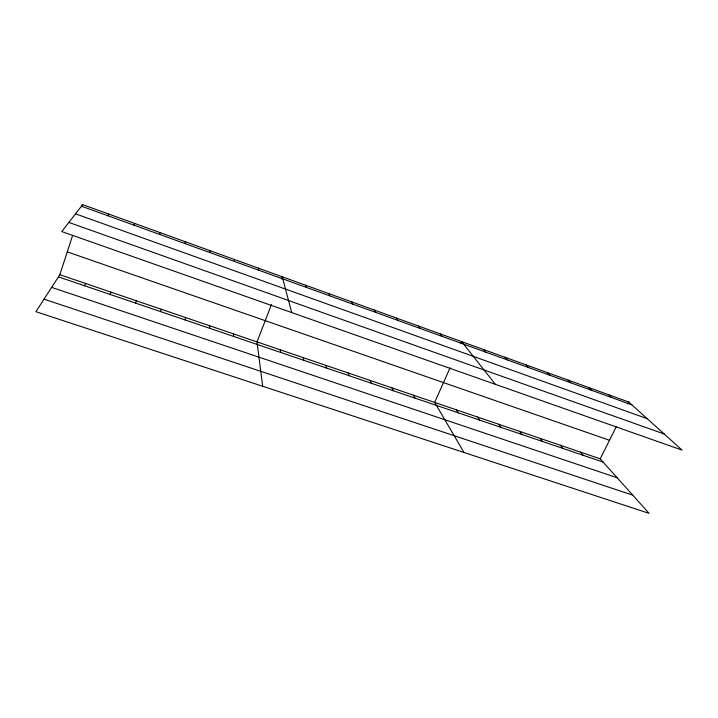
<?xml version="1.0" encoding="UTF-8"?>
<svg xmlns="http://www.w3.org/2000/svg" width="718" height="718" viewBox="0 0 718 718"><rect width="100%" height="100%" fill="white"/><g stroke="black" fill="none" stroke-linecap="round" stroke-linejoin="round"><path stroke-width="1.08" d="M209.602 328.279L209.665 325.766M209.862 252.556L209.925 250.636M185.253 319.995L185.522 317.536M184.885 243.546L185.172 241.688M160.572 311.603L161.056 309.198M159.567 234.4L160.069 232.623M135.558 303.095L136.258 300.752M59.836 274.707L600.221 458.847L649.054 513.352L35.9 311.684L59.836 274.707L72.671 235.316M81.978 206.775L82.669 204.648L628.654 401.981L682.1 450.123L61.748 231.555L82.669 204.648M271.467 304.567L257.008 341.894L262.68 386.275M281.429 278.844L282.237 276.771L291.714 312.581M110.204 294.47L111.128 292.19M133.889 225.138L134.625 223.424M450.06 367.84L434.668 402.43L463.999 452.493M460.812 343.671L461.71 341.642L495.339 384.318M600.221 458.847L616.268 426.752M627.658 403.974L628.654 401.981M84.5 285.737L85.657 283.511M107.853 215.741L108.831 214.099M44.013 299.155L632.737 495.142M51.642 287.362L617.166 477.757M58.436 276.87L603.129 462.096M67.277 251.883L609.501 440.287M68.847 222.418L664.222 434.013M75.525 213.838L647.178 418.666M81.448 206.21L631.84 404.844M608.693 394.765L611.736 397.592M588.482 387.46L591.39 390.242M568.019 380.064L570.783 382.811M547.295 372.57L549.907 375.281M526.303 364.986L528.771 367.652M505.05 357.304L507.357 359.924M580.404 452.098L583.187 455.311M483.519 349.522L485.673 352.098M560.354 445.259L562.993 448.445M540.053 438.348L542.557 441.498M519.5 431.339L521.86 434.462M440.269 333.888L442.1 336.365M498.687 424.248L500.895 427.327M418.558 326.044L420.218 328.467M477.623 417.068L479.678 420.111M456.28 409.798L458.183 412.805M396.569 318.092L398.05 320.47M374.293 310.041L375.604 312.366M413.433 395.196L415.004 398.122M351.721 301.892L352.852 304.163M391.92 387.873L393.338 390.754M370.147 380.45L371.394 383.295M328.862 293.626L329.804 295.843M348.095 372.929L349.163 375.729M305.706 285.252L306.46 287.415M325.757 365.327L326.654 368.074M303.14 357.618L303.849 360.319M280.217 349.81L280.747 352.466M258.453 268.182L258.812 270.219M234.355 259.467L234.499 261.451M233.494 333.888L233.628 336.446"/></g></svg>
